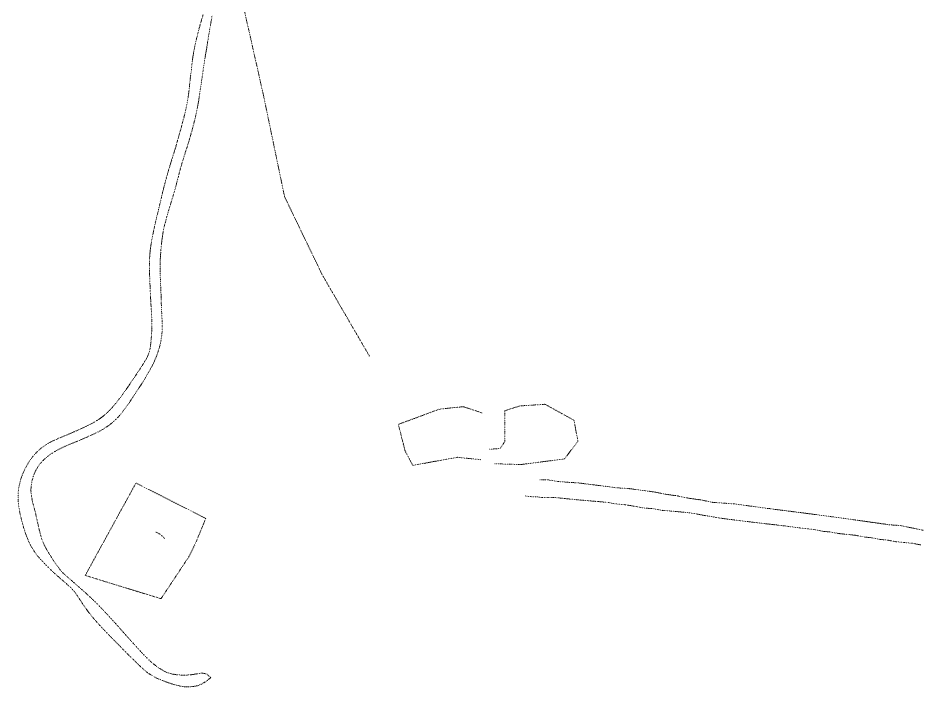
# Model space of a CAD drawing. Extents: x 682410 to 689460, y 7661803 to 7669124.
# Drawn here: x 685380 to 685941, y 7661803 to 7662219 of the extents above; entities that cross this region are included whole.
import ezdxf

# ---------------------------------------------------------------- set-up
doc = ezdxf.new("R2010")
doc.units = 0
doc.header["$MEASUREMENT"] = 0
doc.linetypes.add('DOT', pattern=[0.25, 0, -0.25])
doc.layers.add('02 TOE_Line', color=1, linetype='DOT', lineweight=20)

msp = doc.modelspace()

# ---------------------------------------------------------------- linework, layer by layer
at = {"layer": '02 TOE_Line'}
for points in [[(685598.75, 7662009, 3892.5), (685569.44, 7662059.5, 3897.5), (685546.06, 7662108, 3902.5), (685532.25, 7662174, 3907.5), (685514, 7662255, 3912.02), (685494.81, 7662323, 3917.5), (685491.63, 7662348, 3920), (685466.69, 7662432, 3927.5), (685442.06, 7662493.5, 3932.5), (685439.5, 7662513.5, 3935)], [(685495.27, 7662221.39, 3912.26), (685494.27, 7662217.86, 3912.23), (685493.23, 7662214.25, 3912.15), (685492.23, 7662210.54, 3912.05), (685491.28, 7662206.74, 3911.93), (685490.36, 7662202.82, 3911.84), (685489.55, 7662198.79, 3911.75), (685488.88, 7662194.7, 3911.66), (685488.37, 7662190.6, 3911.6), (685487.93, 7662186.51, 3911.55), (685487.42, 7662182.4, 3911.5), (685486.96, 7662178.25, 3911.46), (685486.54, 7662174.12, 3911.42), (685486.04, 7662170.04, 3911.41), (685485.34, 7662166.03, 3911.41), (685484.51, 7662162.09, 3911.4), (685483.54, 7662158.19, 3911.34), (685482.54, 7662154.34, 3911.28), (685481.49, 7662150.49, 3911.21), (685480.42, 7662146.67, 3911.11), (685479.34, 7662142.84, 3911.01), (685478.26, 7662139.02, 3910.91), (685477.09, 7662135.2, 3910.78), (685475.88, 7662131.36, 3910.64), (685474.67, 7662127.49, 3910.49), (685473.51, 7662123.53, 3910.35), (685472.38, 7662119.55, 3910.2), (685471.31, 7662115.57, 3910.06), (685470.29, 7662111.59, 3909.97), (685469.36, 7662107.66, 3909.86), (685468.45, 7662103.79, 3909.77), (685467.55, 7662099.95, 3909.66), (685466.64, 7662096.19, 3909.54), (685465.76, 7662092.53, 3909.41), (685464.94, 7662088.89, 3909.28), (685464.2, 7662085.27, 3909.13), (685463.49, 7662081.71, 3908.94), (685462.88, 7662078.15, 3908.74), (685462.41, 7662074.56, 3908.53), (685462.11, 7662070.94, 3908.33), (685461.95, 7662067.29, 3908.11), (685461.93, 7662063.64, 3907.9), (685462.02, 7662060.01, 3907.71), (685462.17, 7662056.39, 3907.52), (685462.31, 7662052.77, 3907.29), (685462.47, 7662049.14, 3907.06), (685462.64, 7662045.52, 3906.82), (685462.84, 7662041.91, 3906.58), (685463.06, 7662038.29, 3906.38), (685463.25, 7662034.69, 3906.11), (685463.42, 7662031.18, 3905.84), (685463.47, 7662027.68, 3905.59), (685463.38, 7662024.25, 3905.35), (685463.14, 7662020.88, 3905.11), (685462.83, 7662017.57, 3904.84), (685462.48, 7662014.38, 3904.6), (685461.75, 7662011.3, 3904.34), (685460.56, 7662008.26, 3904.16), (685458.88, 7662005.38, 3903.99), (685457.04, 7662002.49, 3903.8), (685455.17, 7661999.6, 3903.66), (685453.21, 7661996.69, 3903.49), (685451.22, 7661993.75, 3903.32), (685449.21, 7661990.75, 3903.17), (685447.14, 7661987.74, 3903.05), (685444.97, 7661984.76, 3902.92), (685442.75, 7661981.85, 3902.86), (685440.48, 7661979, 3902.81), (685438.16, 7661976.28, 3902.8), (685435.69, 7661973.78, 3902.72), (685433.1, 7661971.53, 3902.65), (685430.38, 7661969.56, 3902.51), (685427.49, 7661967.81, 3902.39), (685424.51, 7661966.2, 3902.22), (685421.41, 7661964.7, 3902.03), (685418.18, 7661963.25, 3901.82), (685414.9, 7661961.79, 3901.63), (685411.55, 7661960.35, 3901.47), (685408.13, 7661958.94, 3901.3), (685404.67, 7661957.48, 3901.17), (685401.18, 7661955.87, 3901.04), (685397.79, 7661953.99, 3900.94), (685394.56, 7661951.7, 3900.82), (685391.64, 7661949.01, 3900.7), (685389.04, 7661946.01, 3900.57), (685386.78, 7661942.82, 3900.45), (685384.86, 7661939.46, 3900.36), (685383.26, 7661936.05, 3900.25), (685381.98, 7661932.59, 3900.16), (685381.04, 7661929.08, 3900.05), (685380.45, 7661925.52, 3899.91), (685380.21, 7661921.98, 3899.74), (685380.32, 7661918.45, 3899.59), (685380.73, 7661914.98, 3899.45), (685381.33, 7661911.57, 3899.32), (685382.12, 7661908.25, 3899.23), (685382.94, 7661905.01, 3899.14), (685383.81, 7661901.83, 3899.03), (685384.82, 7661898.73, 3898.92), (685385.96, 7661895.73, 3898.81), (685387.22, 7661892.78, 3898.69), (685388.8, 7661889.81, 3898.6), (685390.62, 7661887, 3898.52), (685392.53, 7661884.44, 3898.43), (685394.56, 7661882.1, 3898.36), (685397.28, 7661879.28, 3898.28), (685399.94, 7661876.66, 3898.22), (685402.65, 7661874.09, 3898.17), (685405.37, 7661871.62, 3898.13), (685408.07, 7661869.29, 3898.03), (685410.63, 7661867.07, 3897.85), (685412.97, 7661864.91, 3897.59), (685415.03, 7661862.7, 3897.31), (685417.18, 7661859.74, 3896.94), (685419.21, 7661856.62, 3896.57), (685420.9, 7661854.05, 3896.27), (685422.65, 7661851.55, 3895.94), (685424.55, 7661849, 3895.6), (685426.54, 7661846.54, 3895.28), (685428.61, 7661844.13, 3894.94), (685430.74, 7661841.77, 3894.63), (685432.88, 7661839.47, 3894.32), (685435.05, 7661837.18, 3894), (685437.2, 7661834.94, 3893.7), (685439.38, 7661832.71, 3893.4), (685441.59, 7661830.5, 3893.11), (685443.78, 7661828.29, 3892.85), (685445.9, 7661826.11, 3892.62), (685448.47, 7661823.48, 3892.3), (685451.15, 7661820.87, 3892.01), (685453.76, 7661818.32, 3891.69), (685455.95, 7661816.2, 3891.44), (685458.25, 7661814.03, 3891.15), (685460.78, 7661811.94, 3890.9), (685463.54, 7661810.15, 3890.69), (685466.38, 7661808.64, 3890.55), (685469.23, 7661807.39, 3890.37), (685472.03, 7661806.32, 3890.16), (685475.46, 7661805.14, 3889.94), (685478.48, 7661804.28, 3889.76), (685481.87, 7661803.43, 3889.55), (685485.08, 7661803.09, 3889.38), (685488.33, 7661803.28, 3889.25), (685491.66, 7661803.81, 3889.07), (685494.66, 7661804.99, 3888.98), (685497.6, 7661806.91, 3888.97), (685500.09, 7661808.87, 3888.93), (685497.66, 7661811.09, 3889.06), (685494.39, 7661811.79, 3889.11), (685491.33, 7661811.22, 3889.17), (685488.14, 7661810.74, 3889.24), (685485.13, 7661810.5, 3889.35), (685481.99, 7661810.49, 3889.5), (685478.95, 7661810.66, 3889.71), (685475.83, 7661811.17, 3889.93), (685472.74, 7661812.18, 3890.17), (685469.82, 7661813.67, 3890.42), (685467.05, 7661815.45, 3890.68), (685464.41, 7661817.42, 3890.99), (685461.95, 7661819.59, 3891.29), (685459.58, 7661821.92, 3891.61), (685457.02, 7661824.62, 3891.92), (685454.99, 7661826.83, 3892.17), (685452.89, 7661829.12, 3892.39), (685450.77, 7661831.46, 3892.62), (685448.61, 7661833.87, 3892.86), (685446.43, 7661836.28, 3893.12), (685444.29, 7661838.73, 3893.41), (685442.15, 7661841.16, 3893.72), (685440.04, 7661843.52, 3894.04), (685437.96, 7661845.79, 3894.38), (685435.24, 7661848.69, 3894.83), (685433.19, 7661850.9, 3895.13), (685431.05, 7661853.19, 3895.43), (685428.82, 7661855.43, 3895.73), (685426.57, 7661857.61, 3896.01), (685424.3, 7661859.73, 3896.31), (685422.08, 7661861.76, 3896.61), (685419.16, 7661864.34, 3897.03), (685416.36, 7661866.81, 3897.41), (685413.63, 7661869.2, 3897.75), (685410.97, 7661871.5, 3898.01), (685408.47, 7661873.73, 3898.14), (685406.19, 7661876.2, 3898.19), (685404.11, 7661879.03, 3898.2), (685402.06, 7661882.07, 3898.22), (685400.02, 7661885.29, 3898.26), (685397.98, 7661888.69, 3898.29), (685396.54, 7661891.37, 3898.32), (685395.32, 7661894.22, 3898.36), (685394.33, 7661897.28, 3898.42), (685393.53, 7661900.41, 3898.47), (685392.82, 7661903.6, 3898.52), (685392.1, 7661906.82, 3898.6), (685391.38, 7661909.96, 3898.72), (685390.63, 7661913, 3898.85), (685389.85, 7661915.98, 3899.03), (685389.08, 7661918.93, 3899.22), (685388.54, 7661921.93, 3899.37), (685388.21, 7661925.01, 3899.53), (685388.34, 7661928.12, 3899.67), (685388.86, 7661931.2, 3899.77), (685389.69, 7661934.16, 3899.91), (685390.83, 7661937.01, 3900.05), (685392.34, 7661939.75, 3900.22), (685394.21, 7661942.33, 3900.35), (685396.45, 7661944.7, 3900.46), (685398.99, 7661946.88, 3900.59), (685401.77, 7661948.81, 3900.7), (685404.72, 7661950.51, 3900.86), (685407.8, 7661952.07, 3901.07), (685410.9, 7661953.49, 3901.3), (685413.99, 7661954.75, 3901.52), (685416.97, 7661955.96, 3901.76), (685419.83, 7661957.17, 3901.98), (685423.49, 7661958.77, 3902.25), (685427.02, 7661960.36, 3902.48), (685430.43, 7661962.01, 3902.67), (685433.75, 7661963.88, 3902.83), (685436.93, 7661966.02, 3902.92), (685439.86, 7661968.4, 3902.98), (685442.51, 7661971.03, 3903.02), (685444.95, 7661973.9, 3903.06), (685447.21, 7661976.97, 3903.09), (685449.45, 7661980.15, 3903.03), (685451.67, 7661983.44, 3903.04), (685453.31, 7661986.03, 3903.06), (685455.04, 7661988.67, 3903.07), (685456.89, 7661991.34, 3903.14), (685458.68, 7661994.16, 3903.27), (685460.33, 7661997.05, 3903.45), (685461.98, 7661999.95, 3903.62), (685463.62, 7662002.87, 3903.83), (685465.03, 7662005.83, 3904.03), (685466.23, 7662008.75, 3904.21), (685467.32, 7662011.75, 3904.4), (685468.26, 7662014.84, 3904.58), (685469.01, 7662018.04, 3904.78), (685469.55, 7662021.31, 3904.99), (685469.83, 7662024.67, 3905.17), (685469.86, 7662028.07, 3905.4), (685469.79, 7662031.52, 3905.61), (685469.61, 7662035.04, 3905.85), (685469.45, 7662038.59, 3906.09), (685469.3, 7662042.18, 3906.34), (685469.2, 7662045.81, 3906.59), (685469.07, 7662049.47, 3906.82), (685468.89, 7662053.17, 3907.09), (685468.74, 7662056.9, 3907.32), (685468.64, 7662060.59, 3907.55), (685468.59, 7662064.24, 3907.78), (685468.63, 7662067.85, 3908), (685468.79, 7662071.39, 3908.2), (685469.05, 7662074.8, 3908.4), (685469.38, 7662078.23, 3908.59), (685469.78, 7662081.7, 3908.79), (685470.28, 7662085.22, 3908.97), (685470.95, 7662088.78, 3909.15), (685471.85, 7662092.36, 3909.31), (685472.83, 7662095.94, 3909.43), (685473.86, 7662099.48, 3909.54), (685474.92, 7662103.04, 3909.64), (685476, 7662106.6, 3909.73), (685477.08, 7662110.15, 3909.81), (685478.09, 7662113.7, 3909.88), (685479.05, 7662117.24, 3909.98), (685479.98, 7662120.81, 3910.11), (685480.86, 7662124.31, 3910.28), (685481.85, 7662127.85, 3910.44), (685482.93, 7662131.47, 3910.63), (685484.1, 7662135.2, 3910.8), (685485.34, 7662139.04, 3910.92), (685486.54, 7662142.92, 3911.01), (685487.68, 7662146.77, 3911.1), (685488.76, 7662150.63, 3911.15), (685489.75, 7662154.51, 3911.18), (685490.67, 7662158.44, 3911.18), (685491.52, 7662162.41, 3911.19), (685492.28, 7662166.41, 3911.19), (685492.93, 7662170.38, 3911.17), (685493.48, 7662174.38, 3911.19), (685494.11, 7662178.39, 3911.22), (685494.71, 7662182.46, 3911.29), (685495.29, 7662186.54, 3911.37), (685495.88, 7662190.58, 3911.42), (685496.52, 7662194.62, 3911.49), (685497.21, 7662198.62, 3911.52), (685497.84, 7662202.62, 3911.59), (685498.5, 7662206.55, 3911.63), (685499.09, 7662210.36, 3911.73), (685499.72, 7662214.06, 3911.83), (685500.36, 7662217.59, 3911.89), (685500.91, 7662220.83, 3911.97)], [(685669.31, 7661973.5, 3885.57), (685657.19, 7661977.5, 3886.1), (685642.38, 7661976, 3886.4), (685627.56, 7661970.5, 3886.23), (685616.75, 7661966.5, 3886.41), (685620.94, 7661950, 3886.32), (685625.75, 7661941, 3886.26), (685653.44, 7661946, 3885.75), (685668.12, 7661944.5, 3885.03)], [(685673.5, 7661951, 3879.26), (685680.13, 7661951.5, 3879.05), (685683.06, 7661956, 3879), (685683.06, 7661975, 3879.21), (685692.31, 7661978, 3879.37), (685708.06, 7661979, 3879.15), (685726, 7661969, 3878.75), (685728.44, 7661956, 3878.84), (685720.06, 7661945, 3878.75), (685693, 7661941.5, 3879.32), (685676.38, 7661942, 3879.31)], [(685943.44, 7661900.5, 3864.19), (685936.37, 7661902, 3864.74), (685929.38, 7661903.5, 3865.35), (685922.31, 7661904, 3865.91), (685915.25, 7661905, 3866.44), (685908.19, 7661906, 3867.03), (685901.06, 7661907, 3867.6), (685893.94, 7661908, 3868.16), (685886.69, 7661909, 3868.69), (685879.19, 7661910, 3869.25), (685871.5, 7661911, 3869.74), (685863.69, 7661912, 3870.18), (685855.81, 7661913, 3870.6), (685848.06, 7661914, 3871.09), (685840.56, 7661915, 3871.48), (685833.12, 7661916, 3871.83), (685825.88, 7661917, 3872.17), (685818.75, 7661917.5, 3872.45), (685811.88, 7661918, 3872.71), (685804.81, 7661919.5, 3873.03), (685797.62, 7661920.5, 3873.45), (685790.31, 7661922, 3873.77), (685783, 7661923, 3874.02), (685775.5, 7661924.5, 3874.33), (685768, 7661925.5, 3874.69), (685760.5, 7661926.5, 3875.11), (685752.88, 7661927, 3875.58), (685745.19, 7661928, 3876.06), (685737.25, 7661929, 3876.57), (685729.31, 7661930, 3877.05), (685721.94, 7661930.5, 3877.59), (685715.56, 7661931, 3878.11), (685709.81, 7661932, 3878.63), (685704.81, 7661932, 3879.05)], [(685941.63, 7661891.5, 3864.22), (685936.44, 7661892.5, 3864.6), (685931.25, 7661893, 3865.02), (685926.06, 7661893.5, 3865.44), (685920.94, 7661894.5, 3865.83), (685915.75, 7661895, 3866.2), (685910.69, 7661896, 3866.57), (685905.87, 7661896.5, 3866.94), (685900.94, 7661897.5, 3867.33), (685896.12, 7661898, 3867.74), (685891.06, 7661898.5, 3868.12), (685885.75, 7661899.5, 3868.5), (685880.5, 7661900, 3868.89), (685875.62, 7661901, 3869.25), (685871.19, 7661901.5, 3869.47), (685867.06, 7661902, 3869.72), (685863.25, 7661902.5, 3869.94), (685859.56, 7661903, 3870.18), (685855.56, 7661903.5, 3870.43), (685851.19, 7661904, 3870.7), (685846.75, 7661904.5, 3870.93), (685842.38, 7661905, 3871.19), (685838.06, 7661905.5, 3871.43), (685833.88, 7661906, 3871.63), (685829.81, 7661906.5, 3871.78), (685825.81, 7661907, 3871.94), (685821.81, 7661907.5, 3872.1), (685818.25, 7661908, 3872.28), (685814.5, 7661908.5, 3872.41), (685812.5, 7661909, 3872.55), (685809, 7661909.5, 3872.67), (685803.5, 7661910.5, 3872.95), (685797.94, 7661911.5, 3873.25), (685792.38, 7661912, 3873.49), (685786.75, 7661912.5, 3873.7), (685781, 7661913, 3873.88), (685775.25, 7661914, 3874.12), (685769.44, 7661914.5, 3874.4), (685763.69, 7661915.5, 3874.72), (685757.94, 7661916.5, 3875.05), (685752.25, 7661917, 3875.38), (685746.44, 7661918, 3875.72), (685740.56, 7661918.5, 3876.05), (685734.69, 7661919, 3876.41), (685729.06, 7661919.5, 3876.85), (685723.69, 7661920, 3877.26), (685718.63, 7661920.5, 3877.63), (685713.94, 7661921, 3878.01), (685709.69, 7661921, 3878.34), (685705.88, 7661921, 3878.64), (685702.38, 7661921.5, 3878.95), (685699.25, 7661921.5, 3879.19), (685695.44, 7661922, 3879.52)], [(685466, 7661899.5, 3896.01), (685468.75, 7661898, 3896.01), (685471.44, 7661895.5, 3895.92)]]:
    msp.add_polyline3d(points, dxfattribs=at)
msp.add_polyline3d([(685453.56, 7661930, 3899.03), (685422, 7661872.5, 3896.26), (685469.13, 7661858, 3895.78), (685486.69, 7661884.5, 3895.68), (685490.81, 7661893, 3895.84), (685495.56, 7661904.5, 3895.93), (685496.94, 7661908, 3896.01)], close=True, dxfattribs=at)

doc.saveas('drawing.dxf')
